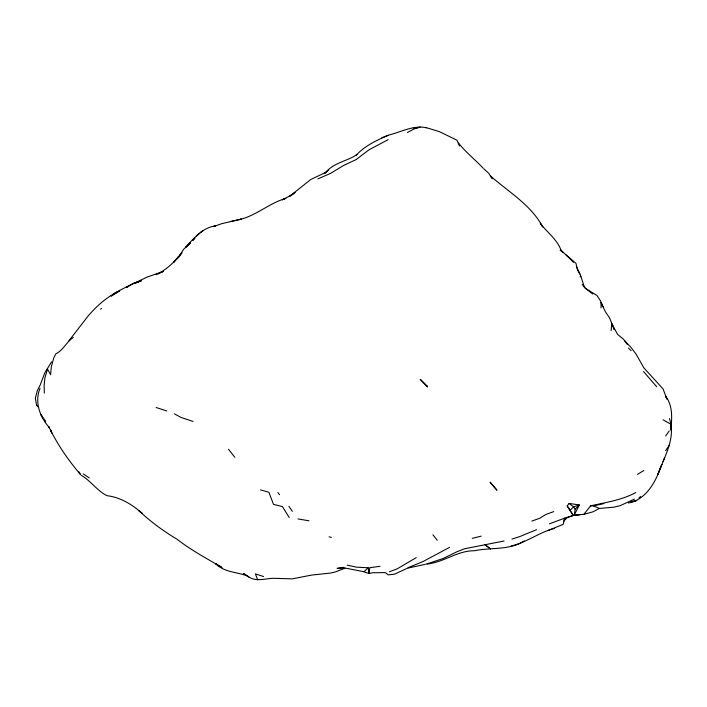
<?xml version="1.0" encoding="UTF-8"?>
<svg xmlns="http://www.w3.org/2000/svg" width="707" height="707" viewBox="0 0 707 707"><rect width="100%" height="100%" fill="white"/><g stroke="black" fill="none" stroke-linecap="round" stroke-linejoin="round"><path stroke-width="1.06" d="M601.021 307.899L601.074 302.711L605.537 312.043L609.514 317.752L614.383 329.709L611.926 324.027L617.6 334.393L623.512 339.201L627.268 344.406M611.767 323.647L611.104 330.646M563.779 521.032L567.182 517.674L573.28 515.483L567.182 505.894L569.144 503.446L579.307 504.957L575.171 509.19L574.19 515.297L579.97 514.723M40.06 388.187C34.272 402.31 39.892 416.883 49.419 427.735L48.871 426.763C57.117 444.058 68.084 459.974 80.51 474.547L78.574 471.41M628.408 503.022C643.087 500.344 652.446 487.264 657.934 474.326C664.386 456.483 676.122 438.207 669.458 418.606M663.069 461.547L664.598 457.482M564.009 519.866L564.92 518.028L573.28 515.483L567.182 505.894M669.255 445.41L665.614 450.686M51.549 361.878L44.824 372.757L40.255 384.882L37.312 390.564L35.35 398.288L36.525 404.996M177.519 258.691L183.652 249.279L190.042 243.226M665.694 435.972L669.22 430.908M178.889 257.021L181.999 252.664L173.515 262.536L174.832 261.007M570.249 510.189L573.58 506.848L579.307 504.957L574.19 515.297L583.982 514.272L590.548 505.85C605.793 502.447 621.93 500.088 635.814 492.532M68.588 341.278L87.765 316.453C96.514 306.131 107.146 296.445 119.73 290.957L111.087 295.941M176.149 259.487L178.774 256.438C172.446 263.914 165.138 270.569 156.106 274.625M192.993 240.177L194.991 238.02L192.737 240.415M187.488 245.992L190.492 242.81M188.831 244.604L190.245 243.111M196.44 236.191L199.56 233.283M190.51 242.819L185.614 247.37C193.824 238.197 202.564 227.583 215.608 225.842L213.496 226.567L222.007 223.598L241.184 219.179L239.708 219.559C256.464 215.414 269.438 203.121 285.928 198.34L282.261 199.834L292.318 194.681L295.075 192.472L289.181 196.449M343.461 567.314L337.062 568.401L344.495 567.915L363.911 571.742L368.197 567.792L369.027 573.536L372.368 572.767L385.448 572.599L388.205 574.871L394.594 574.181L407.382 568.225L425.384 564.301M73.254 337.504C66.317 341.967 63.312 350.212 55.809 353.898L53.67 358.193L51.293 366.942L50.612 374.719L47.51 369.125L44.868 378.033L44.108 385.854L44.364 393.092M200.435 232.78L202.829 230.729L200.373 232.647M100.553 309.189L101.508 308.429M111.547 296.012L116.796 292.212L112.607 294.633L113.341 294.006L119.73 290.33L132.509 283.834L141.259 280.812L132.509 283.834M639.093 497.71L640.692 496.553M579.97 276.888L580.845 276.269L580.597 275.403L577.442 269.844L575.958 263.322L565.635 254.511M524.267 540.952C509.553 550.497 491.038 547.28 474.432 550.744C457.12 550.594 443.448 562.622 426.56 564.071M637.502 474.353L643.891 470.473M416.22 557.655L397.21 568.826L389.513 571.76M449.555 547.377L422.972 561.561L408.036 567.694M289.958 196.007L310.85 179.437L324.937 172.808L324.283 173.268L328.569 169.954L325.344 173.038C333.156 162.575 346.996 161.479 357.079 154.462L356.24 155.125C365.051 145.66 377.423 139.809 389.23 134.931C401.629 131.847 413.851 124.732 427.037 127.87L439.339 131.608L456.89 140.154L459.497 146.031M132.377 284.117L126.792 287.219L128.656 286.362M407.382 132.527L413.772 129.098L420.161 127.021M634.382 499.089L620.198 505.664L613.791 507.193L599.43 508.43L592.696 511.921L583.982 514.272M133.314 283.604L147.401 276.976L163.37 271.435L158.085 273.874M317.885 178.889L330.673 173.33L343.461 165.544L356.24 159.526L369.027 149.769L388.205 139.659M344.963 568.181L335.48 571.919L330.673 573.041L311.495 575.1L292.318 578.865L273.317 578.291C264.612 578.591 255.351 582.276 247.574 576.081C236.889 571.707 224.437 572.661 215.608 563.656L222.007 567.535C206.815 558.512 191.208 550.276 177.263 539.37C163.609 531.187 150.441 521.651 138.908 510.657L142.425 513.618C132.501 504.657 120.464 497.26 106.943 495.687C96.859 490.57 90.823 480.822 81.102 475.21M536.613 529.614L520.113 536.454L511.948 539.114M136.106 282.941L138.908 281.651L133.261 283.578M381.807 137.794L388.205 135.258M549.41 523.843L564.92 518.028L563.134 524.382L548.111 530.471M553.758 511.594L545.892 514.431L539.733 518.249L531.858 521.086M554.403 528.429C539.149 532.309 526.494 542.525 511.108 546.007M342.877 567.65L343.461 567.474M427.001 563.877L443.192 558.468L457.04 551.699L464.685 548.738L504.109 540.988M631.104 502.041L636.786 500.476L630.75 501.731M472.276 538.354L481.202 536.127M603.831 503.596L594.667 505.682L590.548 505.85M241.184 219.179L230.358 221.538M380.048 566.298L369.734 567.721L369.027 573.536L363.911 571.742M413.904 128.223L417.148 128.082M425.808 127.711L426.56 127.711M368.197 567.792L356.514 567.155L347.181 565.167M308.95 520.803L297.983 518.92M329.047 536.852L331.389 537.373M193.055 421.434L181.089 417.483L174.523 413.895M260.494 489.898L268.899 492.266L273.503 504.365L282.438 506.592L289.163 517.471M166.781 410.979L156.159 407.515M263.561 576.541L255.377 573.881L257.728 579.899M592.749 505.655L599.43 508.43M663.069 419.825L670.952 424.244L670.731 430.033C672.057 418.526 673.011 405.906 665.579 396.106L666.798 398.987M246.725 575.56L243.314 573.465L249.394 577.336M585.467 288.403L596.964 295.482L600.49 300.82L602.93 306.794L601.074 302.711M83.302 473.937L89.223 477.905M569.144 503.446L573.58 506.848L575.171 509.19M560.156 250.296L563.293 252.708M592.749 294.015L586.359 289.075L582.135 284.4M483.88 168.858L488.829 173.383L492.143 178.853M573.58 262.359L560.951 250.022M483.19 168.222C475.184 159.57 465.736 152.385 458.516 143.026M490.481 175.955C508.377 191.844 530.427 204.491 542.331 226.143M628.443 348.038L631.104 350.672M624.714 340.818L631.104 347.517L636.061 354.101L643.891 367.87L663.069 388.947L666.86 398.925M36.631 405.173L38.01 406.764M643.529 371.511L656.67 386.747M432.949 534.819L437.271 540.289M228.564 449.316L234.786 457.243M277.824 492.514L279.539 494.706M288.916 506.3L292.318 511.364M542.711 227.027L540.289 223.332C546.997 232.294 556.833 239.072 560.898 249.871M576.355 266.292L579.97 273.989M50.763 430.174L51.788 433.091L50.771 430.086M580.845 276.269L584.601 287.846M44.4 419.163L45.328 422.052L44.461 419.269M661.84 464.499L657.934 474.326L661.84 464.481M490.499 548.853L484.967 544.664L490.481 548.853M427.187 386.11L420.161 379.297L427.452 386.994L427.187 386.11M496.871 490.11L490.163 482.254L496.871 490.11M43.021 417.925L41.139 414.921L43.021 417.925"/></g></svg>
